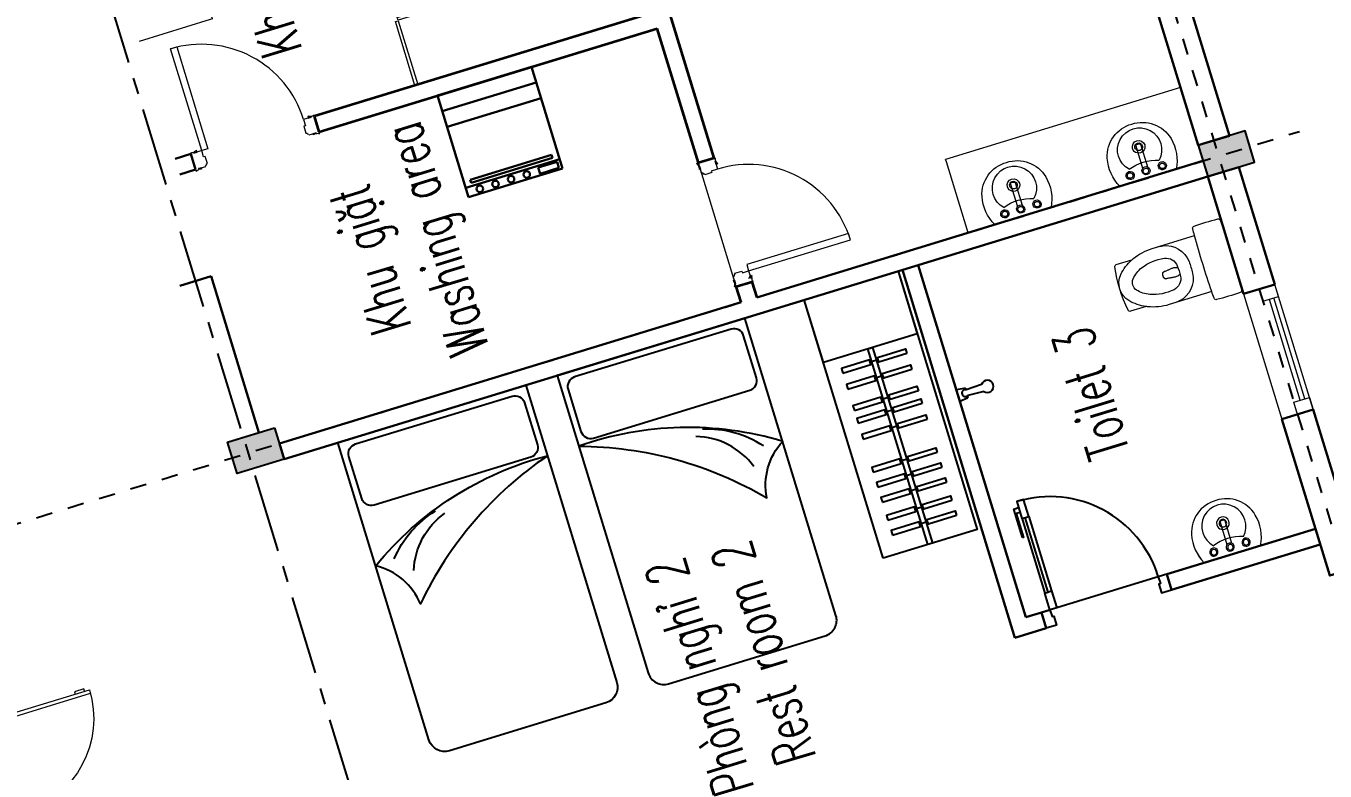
# Model space of a CAD drawing. Header units: inches. Extents: x 543393 to 2689207, y 1841861 to 9121372.
# Drawn here: x 547506.22 to 547514.16, y 1842000.31 to 1842004.87 of the extents above; entities that cross this region are included whole.
import ezdxf
from ezdxf.lldxf.tags import DXFTag

# ---------------------------------------------------------------- set-up
doc = ezdxf.new("R2010")
doc.units = ezdxf.units.IN
doc.header["$MEASUREMENT"] = 0
doc.linetypes.add('ACAD_ISO04W100', pattern=[30, 24, -3, 0, -3])
for name, color, linetype, lineweight in [('00', 5, 'Continuous', 9), ('A-Door', 254, 'Continuous', 13), ('A-Wall', 3, 'Continuous', 30), ('A310G', 5, 'Continuous', 9), ('CUA', 2, 'Continuous', 9), ('I-FURN', 30, 'Continuous', 9), ('Kich thuoc', 8, 'Continuous', 18), ('P-SANR-FIXT', 6, 'Continuous', 9), ('Q-SPCQ', 91, 'Continuous', 9)]:
    doc.layers.add(name, color=color, linetype=linetype, lineweight=lineweight)
for name, color, linetype in [('02 Xref Nha dieu hanh$0$BSA_Door - par', 12, 'Continuous'), ('02 Xref Nha dieu hanh$0$BSA_General note', 53, 'Continuous'), ('02 Xref Nha dieu hanh$0$BSA_Hidden', 197, '02 Xref Nha dieu hanh$0$HIDDEN'), ('02 Xref Nha dieu hanh$0$BSA_THIN', 197, 'Continuous'), ('02 Xref Nha dieu hanh$0$Noi that 001', 27, 'Continuous'), ('hach', 8, 'Continuous'), ('NET THAY', 4, 'Continuous'), ('NTBI', 4, 'Continuous')]:
    doc.layers.add(name, color=color, linetype=linetype)
doc.styles.add('DIM', font='vnsimli.shx', dxfattribs={"width": 0.65})
tags = doc.linetypes.add('02 Xref Nha dieu hanh$0$HIDDEN', pattern=[0.375, 0.25, -0.125]).pattern_tags.tags
tags[6:7] = [DXFTag(74, 4), DXFTag(75, 0), DXFTag(340, '0'), DXFTag(46, 1.0), DXFTag(50, 0.0), DXFTag(44, 0.0), DXFTag(45, 0.0)]
tags[4:5] = [DXFTag(74, 4), DXFTag(75, 0), DXFTag(340, '0'), DXFTag(46, 1.0), DXFTag(50, 0.0), DXFTag(44, 0.0), DXFTag(45, 0.0)]
pattern_1 = [(288.435, (98104.275, 79673.72099999999), (624.7517585781983, -1249.499145857431), [237.076, -1738.557]), (319.399, (98179.245, 79448.811), (3748.515586862165, -3123.729855648755), [115.198, -5644.714]), (316.848, (97641.96, 79373.841), (9371.309679417773, -8746.43663127652), [274.037, -13427.802]), (289.983, (97841.88, 79186.416), (1874.24089522846, -4998.003983994933), [146.25, -7166.262]), (270, (97891.86, 79673.72099999999), (624.75, -624.75), [124.95, -499.8]), (298.443, (97891.86, 79548.771), (-4373.260269431188, 8121.744687513925), [341.047, -16711.305]), (264.289, (98054.295, 79248.891), (624.7899481055217, 5622.745250148837), [125.574, -6153.087]), (309.806, (98041.8, 79123.94099999999), (-2499.022111150552, 3123.729701904702), [97.589, -4781.865])]
pattern_2 = [(18.435, (-77248.72099999999, 97079.275), (1249.499145857431, 624.7517585781982), [237.076, -1738.557]), (49.39899999999999, (-77023.811, 97154.245), (3123.729855648757, 3748.515586862165), [115.198, -5644.713999999999]), (46.84800000000001, (-76948.841, 96616.96), (8746.43663127652, 9371.309679417773), [274.037, -13427.802]), (19.983, (-76761.416, 96816.88), (4998.003983994933, 1874.24089522846), [146.25, -7166.261999999999]), (0, (-77248.72099999999, 96866.86), (624.75, 624.75), [124.95, -499.8]), (28.443, (-77123.771, 96866.86), (-8121.744687513925, -4373.260269431187), [341.0469999999999, -16711.305]), (354.289, (-76823.891, 97029.295), (-5622.745250148837, 624.7899481055222), [125.574, -6153.087]), (39.806, (-76698.94099999999, 97016.8), (-3123.729701904703, -2499.022111150552), [97.589, -4781.865])]

# ---------------------------------------------------------------- blocks, each defined once
blk = doc.blocks.new('D800')
at = {"layer": 'CUA'}
for p, q in [((0, 800), (-800, 800)), ((0, 770), (-799.4373021069332, 770)), ((-759.6220223050914, 819.6199698164128), (-678.5231775331195, 819.6199698164128)), ((-759.6220223050914, 799.9999999999964), (-759.6220223050914, 819.6199698164128)), ((-678.5231775331195, 819.6199698164128), (-678.5231775331195, 800)), ((0, 770), (0, 800))]:
    blk.add_line(p, q, dxfattribs=at)
blk.add_arc((0, 800), 800, 180, 270, dxfattribs=at)
blk = doc.blocks.new('DI_1C_C - D6-2912870-MẶT BẰNG TẦNG 1')
at = {"layer": 'A-Door', "lineweight": 9}
h = blk.add_hatch(dxfattribs=at)
h.set_pattern_fill('FP_2', color=256, style=0, pattern_type=2)
h.set_pattern_definition(pattern_1)
h.paths.add_polyline_path([(-375.0000000001573, 49.99999999795284), (-375.0000000001573, -50.000000001065), (-325.0000000001709, -50.000000001065), (-325.0000000001709, -10.0000000010676), (-315.0000000001709, -10.0000000010676), (-315.0000000001709, 34.99999999795408), (-320.000000000172, 34.99999999795408), (-322.928932188307, 42.07106780981895), (-330.0000000001719, 44.99999999795398), (-330.0000000001719, 49.99999999795284)], flags=0)
h.paths.add_polyline_path([(329.9999999998405, 49.99999999795718), (329.9999999998405, 44.99999999795831), (322.9289321879756, 42.07106780982328), (319.9999999998406, 34.99999999795842), (314.9999999998417, 34.99999999795625), (314.9999999998417, -10.00000000106543), (324.9999999998373, -10.00000000106327), (324.9999999998416, -50.00000000106067), (374.9999999998433, -50.00000000106067), (374.9999999998433, 49.99999999795718)], flags=0)
h = blk.add_hatch(dxfattribs=at)
h.set_pattern_fill('FP_2', color=256, style=0, pattern_type=2)
h.set_pattern_definition(pattern_1)
h.paths.add_polyline_path([(-395.0000000001571, -50.00000000010342), (-395.0000000001571, -55.00000000010228), (-389.1790410259504, -55.00000000010228)], flags=0)
h.paths.add_polyline_path([(-355.0000000001575, -50.00000000010342), (-395.0000000001571, -50.00000000010342), (-375.0000000001335, -52.8840907825053)], flags=0)
h.paths.add_polyline_path([(-355.0000000001575, -50.00000000010342), (-373.5794192231766, -54.7889954489801), (-355.0000000001575, -60.00000000010547)], flags=0)
h.paths.add_polyline_path([(354.9999999998435, -50.00000000010125), (354.9999999998435, -60.00000000010115), (361.4999999998464, -60.00000000010115), (362.9999999998439, -57.00000000010183), (373.5794192228604, -54.78899544897794), (374.9999999998498, -53.75173699329513), (364.4094572944423, -51.76509045100286)], flags=0)
h.paths.add_polyline_path([(394.9999999998452, -50.00000000010125), (389.1790410256385, -55.00000000010228), (394.9999999998431, -55.00000000010228)], flags=0)
h.paths.add_polyline_path([(354.9999999998435, -50.00000000010125), (379.1312690739756, -53.47983853532568), (394.9999999998452, -50.00000000010125), (374.9999999998498, -50.00000000010125)], flags=0)
at = {"layer": 'A-Door'}
for p, q in [((-395.0000000000085, 49.99999999805681), (-395.0000000000085, 59.99999999805225)), ((-395.0000000000085, 59.99999999805225), (-388.5000000000075, 59.99999999805577)), ((-387.0000000000076, 58.49999999805586), (-387.0000000000076, 56.99999999805561)), ((-375.0000000000084, 49.99999999805728), (-330.0000000000243, 49.99999999805743)), ((-355.0000000000087, 49.99999999805359), (-374.9999999999832, 49.9999999980552)), ((-360.8209589742153, 54.99999999805276), (-355.0000000000089, 54.99999999805631)), ((-355.0000000000089, 54.99999999805631), (-355.0000000000087, 49.99999999805359)), ((-330.0000000000243, 49.99999999805743), (-330.0000000000244, 44.99999999805601)), ((-320.0000000000244, 34.99999999805767), (-315.0000000000245, 34.99999999805769)), ((-315.0000000000245, 34.99999999805769), (-315.0000000000244, -10.0000000009653)), ((314.9999999999875, 34.99999999805991), (319.9999999999876, 34.99999999805992)), ((314.9999999999876, -10.0000000009609), (314.9999999999875, 34.99999999805991)), ((329.999999999987, 44.99999999805853), (329.999999999987, 49.99999999805956)), ((329.999999999987, 49.99999999805956), (374.9999999999916, 49.99999999805971)), ((354.9999999999919, 54.99999999805861), (360.8209589741983, 54.99999999805866)), ((354.9999999999916, 49.99999999805906), (354.9999999999919, 54.99999999805861)), ((374.9999999999978, 49.99999999805921), (354.9999999999916, 49.99999999805906)), ((386.9999999999905, 56.99999999805812), (386.9999999999905, 58.49999999805836)), ((388.4999999999904, 59.99999999805829), (394.9999999999914, 59.99999999805895)), ((394.9999999999914, 59.99999999805895), (394.9999999999914, 49.99999999805936)), ((-395.0000000000085, -54.99999999999913), (-395.0000000000089, -50.00000000000168)), ((-389.1790410258017, -55.00000000000159), (-395.0000000000085, -54.99999999999913)), ((-325.0000000000236, -50.00000000096291), (-375.0000000000081, -50.00000000096307)), ((-374.9999999999833, -50.00000000000068), (-355.0000000000086, -49.99999999999968)), ((-363.0000000000098, -58.49999999999871), (-363.0000000000098, -56.99999999999847)), ((-355.000000000009, -60.0000000000017), (-361.5000000000098, -59.99999999999864)), ((-355.0000000000086, -49.99999999999968), (-355.000000000009, -60.0000000000017)), ((-325.0000000000236, -10.00000000096536), (-325.0000000000236, -50.00000000096291)), ((-315.0000000000244, -10.00000000096529), (-325.0000000000236, -10.00000000096536)), ((-285.0000000000074, -50.00000000096186), (-325.0000000000074, -50.00000000096186)), ((-325.0000000000074, -50.00000000096186), (-325.0000000000074, -700.0000000019453)), ((-285.0000000000074, -700.0000000019453), (-285.0000000000074, -50.00000000096186)), ((324.9999999999871, -10.00000000096082), (314.9999999999876, -10.0000000009609)), ((324.9999999999874, -50.00000000096081), (324.9999999999871, -10.00000000096082)), ((374.999999999992, -50.00000000096064), (324.9999999999874, -50.00000000096081)), ((354.9999999999919, -49.99999999999968), (374.9999999999966, -49.99999999999962)), ((354.9999999999922, -59.99999999999925), (354.9999999999919, -49.99999999999968)), ((361.4999999999931, -59.99999999999864), (354.9999999999922, -59.99999999999925)), ((362.9999999999929, -56.99999999999847), (362.9999999999929, -58.49999999999871)), ((394.9999999999915, -54.99999999999913), (389.1790410257851, -54.99999999999915)), ((394.9999999999919, -49.99999999999957), (394.9999999999915, -54.99999999999913)), ((-325.0000000000074, -700.0000000019453), (-285.0000000000074, -700.0000000019453))]:
    blk.add_line(p, q, dxfattribs=at)
for centre, radius, start, end in [((-388.5000000000075, 58.49999999805584), 1.499999999999943, 5.428146656364659e-13, 90), ((-330.000000000025, 34.99999999805554), 10.00000000000049, 1.248049657006284e-11, 89.9999999999966), ((329.9999999999881, 34.99999999805807), 10.00000000000042, 90.00000000000597, 179.9999999999907), ((388.4999999999904, 58.49999999805836), 1.499999999999945, 90.00000000000014, 180.0000000000001), ((-361.5000000000098, -58.49999999999871), 1.499999999999943, 180, 269.9999999999996), ((-325.0000000000076, -49.99999999998457), 650.0000000019606, 269.9999999999996, 0.02128100088205208), ((361.499999999993, -58.49999999999871), 1.499999999999944, 270.0000000000019, 1.144999685326866e-13)]:
    blk.add_arc(centre, radius, start, end, dxfattribs=at)
for points, knots in [([(-387.0000000000076, 56.99999999805561), (-379.3666664768955, 56.67875167417965), (-375.1299447729492, 52.80851029741785), (-364.5619841611223, 53.29417656369921), (-360.8209589742154, 54.99999999805634)], [0, 0, 0, 0, 0.02117613115337558, 0.03923340530995587, 0.03923340530995587, 0.03923340530995587, 0.03923340530995587]), ([(360.8209589741983, 54.99999999805868), (364.5619841611053, 53.29417656370155), (375.1299447729322, 52.80851029742028), (379.3666664768783, 56.6787516741821), (386.9999999999904, 56.99999999805812)], [-0.03923340530995587, -0.03923340530995587, -0.03923340530995587, -0.03923340530995587, -0.02117613115337558, 0, 0, 0, 0]), ([(-363.0000000000098, -56.99999999999847), (-370.633333523122, -56.6787516761225), (-374.8700552270681, -52.80851029936066), (-385.4380158388951, -53.29417656564204), (-389.179041025802, -54.99999999999917)], [0, 0, 0, 0, 0.02117613115337558, 0.03923340530995587, 0.03923340530995587, 0.03923340530995587, 0.03923340530995587]), ([(389.179041025785, -54.99999999999916), (385.4380158388781, -53.29417656564203), (374.8700552270514, -52.80851029936068), (370.6333335231051, -56.67875167612249), (362.999999999993, -56.99999999999847)], [-0.03923340530995587, -0.03923340530995587, -0.03923340530995587, -0.03923340530995587, -0.02117613115337558, 0, 0, 0, 0])]:
    blk.add_open_spline(points, degree=3, knots=knots, dxfattribs=at)
blk = doc.blocks.new('DI_1C_C - D6-2937198-MẶT BẰNG TẦNG 1')
at = {"layer": 'A-Door', "lineweight": 9}
h = blk.add_hatch(dxfattribs=at)
h.set_pattern_fill('FP_3', color=256, style=0, pattern_type=2)
h.set_pattern_definition(pattern_2)
h.paths.add_polyline_path([(-394.9999999999167, 54.99999999987055), (-394.9999999999167, 49.99999999987385), (-389.17904102571, 54.99999999987271)], flags=0)
h.paths.add_polyline_path([(-354.9999999999171, 49.99999999987168), (-354.9999999999171, 59.99999999987374), (-361.4999999999156, 59.99999999986941), (-362.9999999999175, 56.99999999987009), (-373.5794192229341, 54.78899544874621), (-374.9999999999169, 53.75173699306556)], flags=0)
h.paths.add_polyline_path([(-394.9999999999167, 49.99999999987385), (-354.9999999999171, 49.99999999987168), (-379.1312690740471, 53.47983853509395)], flags=0)
h.paths.add_polyline_path([(395.0000000000856, 49.99999999987168), (395.0000000000834, 54.99999999987055), (389.1790410258789, 54.99999999987055)], flags=0)
h.paths.add_polyline_path([(355.0000000000839, 49.99999999987168), (395.0000000000856, 49.99999999987168), (375.0000000000772, 52.88409078227573), (362.7332046549631, 51.11516321304911)], flags=0)
h.paths.add_polyline_path([(355.0000000000839, 49.99999999987168), (373.5794192231008, 54.78899544874621), (355.0000000000839, 59.99999999986941)], flags=0)
h = blk.add_hatch(dxfattribs=at)
h.set_pattern_fill('FP_3', color=256, style=0, pattern_type=2)
h.set_pattern_definition(pattern_2)
h.paths.add_polyline_path([(-374.9999999999169, 50.00000000083543), (-374.9999999999169, -49.99999999818674), (-329.9999999999315, -49.99999999818674), (-329.9999999999315, -44.99999999818571), (-322.9289321880666, -42.07106781005069), (-319.9999999999316, -34.99999999818582), (-314.9999999999305, -34.99999999818582), (-314.9999999999305, 10.00000000083803), (-324.9999999999304, 10.00000000083803), (-324.9999999999304, 50.00000000083327)], flags=0)
h.paths.add_polyline_path([(315.0000000000821, 10.0000000008337), (315.0000000000821, -34.99999999819016), (320.000000000081, -34.99999999819016), (322.928932188216, -42.07106781005069), (330.0000000000809, -44.99999999818571), (330.0000000000809, -49.9999999981889), (375.0000000000837, -49.9999999981889), (375.0000000000837, 50.00000000083327), (325.000000000082, 50.00000000083327), (325.000000000082, 10.00000000083153)], flags=0)
at = {"layer": 'A-Door'}
for p, q in [((-325.0000000000074, 50.00000000096186), (-325.0000000000074, 700.0000000019453)), ((-325.0000000000074, 700.0000000019453), (-285.0000000000074, 700.0000000019453)), ((-285.0000000000074, 700.0000000019453), (-285.0000000000074, 50.00000000096186)), ((-389.1790410258017, 55.00000000000159), (-395.0000000000085, 54.99999999999913)), ((-395.0000000000085, 54.99999999999913), (-395.0000000000089, 50.00000000000168)), ((-325.0000000000236, 50.00000000096291), (-375.0000000000081, 50.00000000096307)), ((-375.0000000000088, 50.00000000000068), (-355.0000000000086, 49.99999999999968)), ((-363.0000000000098, 58.49999999999871), (-363.0000000000098, 56.99999999999847)), ((-355.000000000009, 60.0000000000017), (-361.5000000000098, 59.99999999999864)), ((-355.0000000000086, 49.99999999999968), (-355.000000000009, 60.0000000000017)), ((-285.0000000000074, 50.00000000096186), (-325.0000000000074, 50.00000000096186)), ((-325.0000000000236, 10.00000000096536), (-325.0000000000236, 50.00000000096291)), ((-315.0000000000244, 10.00000000096529), (-325.0000000000236, 10.00000000096536)), ((-315.0000000000245, -34.99999999805769), (-315.0000000000244, 10.0000000009653)), ((324.9999999999871, 10.00000000096082), (314.9999999999876, 10.0000000009609)), ((314.9999999999876, 10.0000000009609), (314.9999999999875, -34.99999999805991)), ((374.999999999992, 50.00000000096064), (324.9999999999874, 50.00000000096081)), ((324.9999999999874, 50.00000000096081), (324.9999999999871, 10.00000000096082)), ((354.9999999999922, 59.99999999999925), (354.9999999999919, 49.99999999999968)), ((361.4999999999931, 59.99999999999864), (354.9999999999922, 59.99999999999925)), ((354.9999999999919, 49.99999999999968), (374.999999999984, 49.99999999999963)), ((362.9999999999929, 56.99999999999847), (362.9999999999929, 58.49999999999871)), ((394.9999999999915, 54.99999999999913), (389.1790410257851, 54.99999999999915)), ((394.9999999999919, 49.99999999999957), (394.9999999999915, 54.99999999999913)), ((-395.0000000000085, -49.99999999805681), (-395.0000000000085, -59.99999999805225)), ((-395.0000000000085, -59.99999999805225), (-388.5000000000075, -59.99999999805577)), ((-387.0000000000076, -58.49999999805586), (-387.0000000000076, -56.99999999805561)), ((-375.0000000000084, -49.99999999805728), (-330.0000000000243, -49.99999999805743)), ((-355.0000000000087, -49.99999999805359), (-375.0000000000085, -49.9999999980552)), ((-360.8209589742153, -54.99999999805276), (-355.0000000000089, -54.99999999805631)), ((-355.0000000000089, -54.99999999805631), (-355.0000000000087, -49.99999999805359)), ((-330.0000000000243, -49.99999999805743), (-330.0000000000244, -44.99999999805601)), ((-320.0000000000244, -34.99999999805767), (-315.0000000000245, -34.99999999805769)), ((314.9999999999875, -34.99999999805991), (319.9999999999876, -34.99999999805992)), ((329.999999999987, -44.99999999805853), (329.999999999987, -49.99999999805956)), ((329.999999999987, -49.99999999805956), (374.9999999999916, -49.99999999805971)), ((374.9999999999851, -49.99999999805921), (354.9999999999916, -49.99999999805906)), ((354.9999999999916, -49.99999999805906), (354.9999999999919, -54.99999999805861)), ((354.9999999999919, -54.99999999805861), (360.8209589741983, -54.99999999805866)), ((386.9999999999905, -56.99999999805812), (386.9999999999905, -58.49999999805836)), ((388.4999999999904, -59.99999999805829), (394.9999999999914, -59.99999999805895)), ((394.9999999999914, -59.99999999805895), (394.9999999999914, -49.99999999805936))]:
    blk.add_line(p, q, dxfattribs=at)
for centre, radius, start, end in [((-325.0000000000076, 49.99999999998457), 650.0000000019606, 359.9787189991176, 89.99999999999999), ((-361.5000000000098, 58.49999999999871), 1.499999999999943, 90, 180), ((361.499999999993, 58.49999999999871), 1.499999999999928, 359.9999999999995, 89.9999999999977), ((-388.5000000000075, -58.49999999805584), 1.499999999999943, 269.9999999999996, 359.9999999999991), ((-330.000000000025, -34.99999999805554), 10.00000000000043, 270.0000000000031, 359.9999999999872), ((329.9999999999881, -34.99999999805807), 10.0000000000005, 180.0000000000094, 269.9999999999937), ((388.4999999999904, -58.49999999805836), 1.499999999999934, 179.9999999999999, 269.9999999999995)]:
    blk.add_arc(centre, radius, start, end, dxfattribs=at)
for points, knots in [([(-363.0000000000098, 56.99999999999847), (-370.633333523122, 56.6787516761225), (-374.8700552270681, 52.80851029936066), (-385.4380158388951, 53.29417656564204), (-389.179041025802, 54.99999999999917)], [0, 0, 0, 0, 0.02117613115337558, 0.03923340530995587, 0.03923340530995587, 0.03923340530995587, 0.03923340530995587]), ([(389.179041025785, 54.99999999999916), (385.4380158388781, 53.29417656564203), (374.8700552270514, 52.80851029936068), (370.6333335231051, 56.67875167612249), (362.999999999993, 56.99999999999847)], [-0.03923340530995587, -0.03923340530995587, -0.03923340530995587, -0.03923340530995587, -0.02117613115337558, 0, 0, 0, 0]), ([(-387.0000000000076, -56.99999999805561), (-379.3666664768955, -56.67875167417965), (-375.1299447729492, -52.80851029741785), (-364.5619841611223, -53.29417656369921), (-360.8209589742154, -54.99999999805634)], [0, 0, 0, 0, 0.02117613115337558, 0.03923340530995587, 0.03923340530995587, 0.03923340530995587, 0.03923340530995587]), ([(360.8209589741983, -54.99999999805868), (364.5619841611053, -53.29417656370155), (375.1299447729322, -52.80851029742028), (379.3666664768783, -56.6787516741821), (386.9999999999904, -56.99999999805812)], [-0.03923340530995587, -0.03923340530995587, -0.03923340530995587, -0.03923340530995587, -0.02117613115337558, 0, 0, 0, 0])]:
    blk.add_open_spline(points, degree=3, knots=knots, dxfattribs=at)
blk = doc.blocks.new('Sink - Cloakroom - 440 x 350mm-2891493-MẶT BẰNG TẦNG 1')
at = {"layer": 'P-SANR-FIXT'}
for p, q in [((-14.99999999999993, -214.891253512502), (-14.9999999999997, -70.68844190392424)), ((15.00000000000006, -214.8912535125021), (15.00000000000029, -70.68844190392369))]:
    blk.add_line(p, q, dxfattribs=at)
for centre, radius, start, end in [((53.32374746206213, -130.7623036851297), 264.447412716175, 151.7279681429634, 193.6350547637501), ((53.32374746206219, -130.7623036851298), 264.4474127161751, 151.7449929866126, 193.6350547637497), ((-101.2655391509923, -50.68844190392313), 24.99999999999993, 2.417221557912273e-13, 180), ((-101.2655391509923, -50.68844190392313), 24.99999999999993, 180.0000000000008, 2.035554996136651e-13), ((-101.2653611839029, -50.68844190392381), 17.00297737807114, 359.9999999999996, 179.9999999999998), ((-101.2653611839029, -50.68844190392381), 17.00297737807113, 179.9999999999998, 359.9999999999992), ((6.233274994081008e-14, -50.68844190392404), 24.99999999999991, 2.480832651541543e-13, 180), ((6.233274994081008e-14, -50.68844190392404), 24.99999999999991, 180.0000000000008, 2.035554996136651e-13), ((-0.7639132932782607, -49.24392613416374), 16.80563894265999, 90, 269.9999999999997), ((-0.7639132932782607, -49.24392613416374), 16.80563894266026, 269.9999999999997, 90.00000000000006), ((104.3149205927056, -50.68844190392387), 24.99999999999996, 359.9999999999996, 179.9999999999998), ((104.3149205927056, -50.68844190392387), 24.99999999999997, 179.9999999999998, 359.9999999999989), ((104.3149205927056, -49.67060833014914), 17.0017495933007, 359.9999999999996, 179.9999999999998), ((104.3149205927056, -49.67060833014914), 17.00174959330069, 179.9999999999998, 359.9999999999992), ((-53.32374746206202, -130.7623036851297), 264.447412716175, 346.3649452362495, 28.27203185703656), ((-53.32374746206236, -130.7623036851298), 264.4474127161753, 346.3649452362491, 28.25500701338679), ((0.0001779670874055137, -183.5682110803866), 135.0000000000001, 135.4629123377349, 45.05560577048102), ((-1.55591595549427, 160.3233690883214), 266.5831449939395, 249.1986397915394, 291.3198783166753), ((-5.880838229562901, -145.1237486965565), 203.5258724390839, 193.6350547637497, 271.6557802251712), ((-5.880838229562923, -145.1237486965565), 203.525872439084, 193.63505476375, 271.6557802251716), ((0.00017796708736533, -203.5682110803866), 38.57607661376862, 359.9999999999996, 179.9999999999998), ((0.00017796708736533, -203.5682110803866), 38.57607661376864, 179.9999999999998, 359.9999999999992), ((0.00017796708736533, -203.5682110803866), 23.491568270703, 359.9999999999996, 180), ((0.00017796708736533, -203.5682110803866), 23.49156827070301, 180, 359.9999999999996), ((5.880838229562901, -145.1237486965564), 203.5258724390841, 268.3442197748289, 346.3649452362492), ((5.880838229563047, -145.1237486965565), 203.5258724390839, 268.3442197748292, 346.3649452362496)]:
    blk.add_arc(centre, radius, start, end, dxfattribs=at)
blk.add_ellipse((6.259712179854895e-14, -214.891253512502), major_axis=(-14.99999999999999, 7.086253565074535e-14), ratio=0.4285250731243595, start_param=1.265654248072678e-14, end_param=3.141592653589799, dxfattribs=at)
blk = doc.blocks.new('LVF-WC1 - LVF-WC-030 2-V3-MẶT BẰNG TẦNG 1')
at = {"layer": 'I-FURN'}
for p, q in [((-713.6377034692287, -504.999999999997), (-713.6377034692287, -50.8000000000675)), ((-713.6377034692287, -519.999999999997), (-713.6377034692287, -504.999999999997)), ((-713.6377034693683, -520.0000000000875), (786.3622965306199, -520.0000000000854))]:
    blk.add_line(p, q, dxfattribs=at)
blk = doc.blocks.new('Specialty_Equipment-Hadrian-Headrail_Mount-Toilet_Partition-SP - MFC-WC-3056769-MẶT BẰNG TẦNG 1')
at = {"layer": 'Q-SPCQ'}
for p, q in [((94941.70959671955, 81241.72125776467), (95349.50959671955, 81241.72125776467)), ((94941.70959671955, 81223.72125776469), (94941.70959671955, 81241.72125776467)), ((95349.50959671955, 81223.72125776466), (94941.70959671955, 81223.72125776469)), ((95349.50959671955, 81241.72125776467), (95349.50959671955, 81223.72125776466)), ((95352.6845967196, 81223.72125776469), (95370.6845967196, 81223.72125776469)), ((95352.6845967196, 80576.89625776467), (95352.6845967196, 81223.72125776469)), ((95370.6845967196, 81223.72125776469), (95370.6845967196, 80576.89625776467)), ((95999.50959671954, 81241.72125776467), (96075.7095967195, 81241.72125776467)), ((95999.50959671954, 81223.72125776469), (95999.50959671954, 81241.72125776467)), ((96075.7095967195, 81223.72125776469), (95999.50959671954, 81223.72125776469)), ((96054.5345967195, 81223.72125776472), (96054.5345967195, 81096.72125776473)), ((96057.70959671956, 81220.54625776471), (96057.70959671956, 79726.89625776463)), ((96075.70959671955, 81220.54625776471), (96057.70959671956, 81220.54625776471)), ((96075.7095967195, 81241.72125776467), (96075.7095967195, 81223.72125776469)), ((96075.70959671955, 79726.89625776463), (96075.70959671955, 81220.54625776471)), ((96078.88459671951, 81096.72125776473), (96078.88459671951, 81223.72125776472)), ((96054.5345967195, 81096.72125776473), (96057.7095967195, 81096.72125776473)), ((96075.7095967195, 81096.72125776473), (96078.88459671951, 81096.72125776473)), ((95370.6845967196, 80576.89625776467), (95352.6845967196, 80576.89625776467)), ((96054.5345967195, 79850.72125776464), (96057.7095967195, 79850.72125776464)), ((96054.5345967195, 79723.72125776464), (96054.5345967195, 79850.72125776464)), ((96075.7095967195, 79850.72125776464), (96078.88459671951, 79850.72125776464)), ((96078.88459671951, 79850.72125776464), (96078.88459671951, 79723.72125776464)), ((96078.88459671951, 79723.72125776464), (96054.5345967195, 79723.72125776464)), ((96057.70959671956, 79726.89625776463), (96075.70959671955, 79726.89625776463))]:
    blk.add_line(p, q, dxfattribs=at)
blk.add_arc((95352.6845967196, 81223.72125776469), 643.6499999999651, 269.9999999999996, 0, dxfattribs=at)
blk = doc.blocks.new('LVF-WC1 - LVF-WC-030 2-3125298-MẶT BẰNG TẦNG 1')
at = {"layer": 'I-FURN'}
for p, q in [((786.3622965307715, -50.80000000003891), (786.3622965307715, -504.999999999997)), ((-713.6377034693163, -519.999999999858), (786.362296530674, -519.999999999858)), ((786.3622965307715, -504.999999999997), (786.3622965307715, -519.999999999997))]:
    blk.add_line(p, q, dxfattribs=at)
blk = doc.blocks.new('*U147')
at = {"linetype": 'Continuous'}
blk.add_line((70, 99.99999999999994), (70.0000000000005, 542.8593238987958), dxfattribs=at)
blk.add_line((90.00000000000036, 542.8593238987953), (90, 99.99999999999994))
for points in [[(21.73011238398639, 437.3749420107043), (21.7301123839865, 606.9942677067878), (50.00000000000045, 606.9942677067878), (50.00000000000033, 578.7243800908029), (27.38408990719532, 578.7243800908029), (27.38408990719513, 437.3749420107046)], [(0, 0), (50, 0), (50, -40), (60, -40), (60, -92.85732140354416), (0, -92.85732140354416)], [(742.8593238987952, 1.10986487597166e-14), (692.8593238987952, 1.10986487597166e-14), (692.8593238987952, -39.99999999999999), (682.8593238987952, -39.99999999999999), (682.8593238987952, -92.8573214035441), (742.8593238987952, -92.8573214035441)]]:
    blk.add_lwpolyline(points, close=True)
for points in [[(50.00000000000045, 542.8593238987953), (90.00000000000036, 542.8593238987953), (90.00000000000054, 642.8593238987952), (50.00000000000038, 642.8593238987958), (50.00000000000045, 542.8593238987953)], [(50.00000000000021, 545.7652511881308), (50.00000000000002, 99.99999999999994)], [(50.00000000000002, 99.99999999999994), (90, 99.99999999999994), (90.00000000000001, -2.84e-14), (50, 0), (50.00000000000002, 99.99999999999994)]]:
    blk.add_lwpolyline(points)
at = {"layer": '02 Xref Nha dieu hanh$0$BSA_Hidden', "ltscale": 0.3}
blk.add_arc((50, 0), 642.8593238987952, 0, 90, dxfattribs=at)
blk = doc.blocks.new('Eco_LLoyd_One_Piece_Toilet_-_TOTO_-_MS934304EF - Eco_LLoyd_One_Piece_Toilet_-_TOTO_-_MS934304EF-2710711-MẶT BẰNG TẦNG 1')
at = {"layer": 'P-SANR-FIXT'}
for p, q in [((-179.3874999999808, 175.1064552316258), (-179.3874999999813, -95.86113765869027)), ((179.3874999999955, -95.86113765846362), (179.387499999995, 175.1064552316258)), ((-149.2249999999813, -234.8748970133815), (-149.2249999999814, -333.7129647115809)), ((149.2250000000189, -333.7129647115815), (149.2250000000189, -234.8748970134382))]:
    blk.add_line(p, q, dxfattribs=at)
for centre, radius, start, end in [((1458.615490073958, 269.7015311756918), 1695.152990073942, 177.6052296635824, 182.7370180671176), ((-222.3681265364276, 340.0019187721616), 12.70000000000003, 92.31121273289696, 177.6052296635833), ((6.463363177999782e-12, -5169.592128255412), 5526.779628255382, 87.6887872671032, 92.31121273289679), ((222.3681265364402, 340.0019187721616), 12.69999999999996, 2.394770336417176, 87.68878726710138), ((-1458.615490074233, 269.701531175692), 1695.152990074228, 357.2629819328816, 2.394770336417149), ((-221.9182108092563, 189.3613543989739), 12.69999999999998, 182.737018067068, 267.6942132739009), ((1.041582819993891e-10, 5700.760926854907), 5528.565565761757, 267.6942132739004, 268.1405753610891), ((0, 5699.866737630354), 5527.672597005379, 268.1402748745149, 271.8597251254849), ((-2.8377886707176e-09, 5700.7609269263), 5528.565565833203, 271.8594246389147, 272.3057867260975), ((221.9182108092678, 189.3613543989722), 12.69999999999991, 272.3057867260997, 357.2629819328817), ((-27.74551190490042, -53.49582293277081), 149.9997, 93.53491747902791, 170.7757083090938), ((0, -502.6387584999949), 599.9988000000002, 86.46508252096679, 93.53491747902791), ((27.74551190494212, -53.49582293277111), 149.9997, 9.224291690905678, 86.46508252096679), ((-27.74551190490042, -53.49582293277081), 73.79970000000002, 93.53491747902792, 170.7757083090938), ((0, -502.6387584999949), 523.7988000000001, 86.46508252096679, 93.53491747902791), ((35.52104491830182, -7.818077953659574), 64.42982664280113, 153.7417511433894, 184.240652841258), ((-35.52104491828929, -7.818077953659574), 64.42982664280115, 355.7593471582589, 26.25824885661025), ((27.74551190494212, -53.49582293277111), 73.79970000000006, 9.22429169090569, 86.46508252096679), ((182.4996350000207, -87.63958849999565), 362.9992740000002, 170.7757083090938, 175.2102583448799), ((182.4996350000207, -87.63958849999565), 286.7992740000003, 170.7757083090938, 201.2542744199613), ((-182.4996349999792, -87.63958849999392), 286.7992740000001, 338.7457255800375, 9.224291690905686), ((-182.4996349999792, -87.63958849999392), 362.999274, 4.486164873093861, 9.224291690905678), ((156.3114940676226, -95.86113765869075), 335.698994067518, 179.9999999999999, 202.8711250898501), ((-156.3114940675463, -95.86113765846368), 335.6989940675293, 337.1288749100434, 2.425452601418497e-14), ((107.2308409707042, -116.5644750701174), 282.4304415398146, 202.8711250898493, 204.7652286093776), ((107.2308409708956, -116.5644750700125), 282.4304415400381, 204.7652286093832, 227.4001310506742), ((79.98194897424885, -127.5153411821673), 176.7994940000003, 201.2542744199613, 229.035517777036), ((-79.98194897420787, -127.5153411821666), 176.799494, 310.9644822229488, 338.7457255800375), ((-107.2308409708675, -116.5644750698996), 282.4304415401136, 312.5998689492898, 335.2347713905876), ((-107.2308409708735, -116.5644750698926), 282.4304415401206, 335.2347713905874, 337.1288749100436), ((0, -219.639324499995), 54.79973799999997, 229.0355177770362, 310.9644822229487), ((-136.5249999999813, -333.7129647115809), 12.70000000000011, 179.9999999999999, 260.9751546290267), ((1.989768350085796e-11, 525.8593749999891), 883.0468749999753, 260.9751546290273, 279.0248453709718), ((0, -233.1776739033685), 124.0098260966297, 227.4001310506741, 312.5998689492897), ((136.5250000000186, -333.7129647115815), 12.70000000000011, 279.0248453709722, 0)]:
    blk.add_arc(centre, radius, start, end, dxfattribs=at)
for centre, major_axis, ratio, start_param, end_param in [((-132.4465486928832, -96.85599384350007), (-1.743037026341183, 227.2649438208433), 0.4894289072877734, 4.831195164193575, 4.857107213709536), ((131.4433730054789, -96.84792879036596), (1.915646411544511, 227.2636340195338), 0.4850523905026013, 1.426448162852805, 1.452360203292933)]:
    blk.add_ellipse(centre, major_axis=major_axis, ratio=ratio, start_param=start_param, end_param=end_param, dxfattribs=at)
for points in [[(-28.7323897262569, -12.58239297217037), (-28.53983325759674, -15.17928558451386), (-28.06592385411714, -20.46434938793301), (-27.16706946716786, -28.64193289042032), (-25.91805177359134, -37.00056531611363), (-24.60874140614979, -45.55284540263815), (-23.55482110536462, -54.31543752649451), (-22.91835838049721, -60.2506173397076), (-22.63061952437963, -63.23711994599989)], [(22.6306195244172, -63.23711994599989), (22.91835838053478, -60.25061733970757), (23.55482110540216, -54.31543752649455), (24.60874140618733, -45.55284540263808), (25.91805177362887, -37.00056531611385), (27.16706946720541, -28.64193289042042), (28.06592385415464, -20.46434938793311), (28.53983325763432, -15.17928558451402), (28.73238972629448, -12.58239297217057)]]:
    blk.add_open_spline(points, degree=3, dxfattribs=at)
blk.add_open_spline([(-22.20719033188934, -69.0719074421894), (-22.08731900731441, -70.0563176160886), (-21.76845469503072, -71.44112305764105), (-21.15352368974161, -72.89533519637027), (-20.73129738063093, -73.68039668454851), (-20.26665504265392, -74.43390432784379), (-19.56907748550646, -75.32368896021066), (-18.56755273585592, -76.30354936733183), (-17.64772864102227, -77.03718557667375), (-16.88452249285708, -77.56923102420306), (-16.30990662930242, -77.94013265332504), (-15.72124839936534, -78.27915328091183), (-14.8987573911481, -78.68902394355064), (-13.82215887199257, -79.1305565146696), (-12.70734233198014, -79.49603216455192), (-11.80940042174188, -79.7527574778073), (-11.13989478402764, -79.93285323350398), (-10.46764145915579, -80.09245520930799), (-9.555914546040576, -80.26845317353046), (-8.399921642226849, -80.4351277062227), (-7.235700459887164, -80.55383987061927), (-6.308702348608567, -80.63411805269926), (-5.618256242985395, -80.69285339138592), (-4.933366897858696, -80.74462396984454), (-4.023849031936569, -80.79452707977642), (-2.437886816037258, -80.84559069839581), (-0.1666197972808715, -80.84769895832716), (2.203290458194826, -80.84699165175215), (3.862523429209937, -80.79741861824176), (4.801023456049158, -80.74984367969725), (5.497450933460813, -80.70053304322352), (6.186595634667295, -80.64575689246502), (7.099956378032398, -80.57279416073087), (8.231789528928447, -80.46537109886737), (9.355234768882905, -80.30936001862736), (10.25266002090115, -80.13941027034373), (10.92343159889845, -79.98246596306909), (11.60213495334138, -79.80304915871348), (12.52171795212082, -79.54553830778934), (13.6769266614276, -79.1763238645814), (14.79742005195656, -78.72931985643328), (15.6491639963362, -78.31504744709459), (16.25404272800945, -77.97317969834644), (16.8400285426161, -77.59939024459845), (17.61626600900844, -77.0626549967234), (18.54745283539616, -76.32252474552016), (19.55784735311569, -75.33510668694204), (20.26127399225157, -74.44065297322079), (20.73027347379813, -73.68469776350788), (21.15565356088918, -72.89750429677848), (21.77358855651054, -71.44073751593805), (22.09054308430876, -70.05564896036704), (22.20719033192691, -69.0719074421894)], degree=3, knots=[-1, -1, -1, -1, -0.95, -0.925, -0.9125000000000001, -0.9, -0.875, -0.8500000000000001, -0.8250000000000001, -0.8125, -0.8, -0.7875000000000001, -0.775, -0.75, -0.725, -0.7124999999999999, -0.7, -0.6875, -0.6749999999999999, -0.6499999999999999, -0.625, -0.6125, -0.6, -0.5874999999999999, -0.575, -0.55, -0.5, -0.45, -0.425, -0.4125, -0.4, -0.3875, -0.375, -0.35, -0.325, -0.3125, -0.3, -0.2875, -0.275, -0.25, -0.225, -0.2125, -0.2, -0.1875, -0.175, -0.15, -0.125, -0.1, -0.08750000000000001, -0.07500000000000001, -0.05, 0, 0, 0, 0], dxfattribs=at)
blk = doc.blocks.new('A$C32807B48')
at = {"layer": 'NTBI'}
for p, q in [((15.56988259637001, 157.7372708074836), (20.3853623992909, 58.3337923229119)), ((59.43000074955489, 157.7372708074836), (54.614520946634, 58.33379232289008)), ((16.49994167295517, 56.90638501050853), (17.94828868252807, 53.92704620667791)), ((58.49994167295517, 56.90638501050853), (57.05159466338228, 53.92704620667791)), ((-5.83270302740857e-05, -3.238227509427816e-05), (74.99994167294062, -3.238227509427816e-05))]:
    blk.add_line(p, q, dxfattribs=at)
for points in [[(-5.83270302740857e-05, -3.238227509427816e-05), (5.965111410732788, 50.28981042014493, -0.380041238440495), (13.41290031386598, 56.90638501050853), (16.49994167295517, 56.90638501050853)], [(74.99994167294062, -3.238227509427816e-05), (69.03477193519939, 50.28981042014493, 0.380041238440495), (61.5869830320662, 56.90638501050853), (58.49994167295517, 56.90638501050853)]]:
    blk.add_lwpolyline(points, format="xyb", dxfattribs=at)
for centre, radius, start, end in [((37.49994167296245, 188.1563850105085), 37.5, 90, 234.211026540911), ((37.49994167298428, 188.1563850105085), 37.5, 305.7889734590889, 90), ((36.74994167295517, 46.40638501050853), 20.25000000000068, 143.9133719809251, 272.1225513621073), ((38.24994167295517, 46.40638501050853), 20.25000000000068, 267.8774486378927, 36.08662801907492)]:
    blk.add_arc(centre, radius, start, end, dxfattribs=at)
blk = doc.blocks.new('cua800')
at = {"layer": 'CUA'}
blk.add_lwpolyline([(706.56509339888, 200), (-93.43490660112002, 200), (-93.43490660112002, 0), (706.56509339888, 0)], close=True, dxfattribs=at)
at = {"layer": 'CUA', "color": 8}
for points in [[(-93.43490660112002, 100), (-16.04897809438989, 100), (-16.04897809438989, 200), (-93.43490660112002, 200)], [(706.56509339888, 100), (629.1791648921499, 100), (629.1791648921499, 200), (706.56509339888, 200)]]:
    blk.add_lwpolyline(points, close=True, dxfattribs=at)
for points in [[(629.1791648921499, 170), (-16.04897809438989, 170)], [(629.1791648921499, 140.8056688596262), (-16.04897809438989, 140.8056688596262)]]:
    blk.add_lwpolyline(points, dxfattribs=at)
blk = doc.blocks.new('02 Xref Nha dieu hanh$0$gdfgdfg')
at = {"layer": '02 Xref Nha dieu hanh$0$Noi that 001'}
for points in [[(-385209.6976620154, -22931.17080912507), (-386859.9301974141, -22931.17088357802), (-386859.9301974141, -22332.17095377513), (-385209.6976620154, -22332.17087932217)], [(-386859.9301144471, -22332.17094617622), (-386459.9301144471, -22332.17094617622), (-386459.9301138392, -22931.17087597913), (-386859.9301138392, -22931.17087597913)], [(-386362.9105464326, -22427.17085412779), (-386362.9105464309, -22607.17085412803), (-386392.9105464309, -22607.17085412844), (-386392.9105464324, -22427.17085412844)], [(-386261.0470996287, -22427.17085412779), (-386261.0470996269, -22607.17085412803), (-386291.0470996269, -22607.17085412844), (-386291.0470996284, -22427.17085412844)], [(-386124.7949195035, -22427.17085412745), (-386124.7949195019, -22607.17085412768), (-386154.7949195019, -22607.17085412809), (-386154.7949195033, -22427.17085412809)], [(-386043.7120288649, -22427.17085412779), (-386043.7120288633, -22607.17085412803), (-386073.7120288633, -22607.17085412844), (-386073.7120288647, -22427.17085412844)], [(-385941.8485820608, -22427.17085412779), (-385941.8485820591, -22607.17085412803), (-385971.8485820591, -22607.17085412844), (-385971.8485820606, -22427.17085412844)], [(-385731.5018651455, -22427.17085412745), (-385731.5018651438, -22607.17085412768), (-385761.5018651438, -22607.17085412809), (-385761.5018651452, -22427.17085412809)], [(-385634.9777681484, -22427.17085412779), (-385634.9777681469, -22607.17085412803), (-385664.9777681467, -22607.17085412844), (-385664.9777681483, -22427.17085412844)], [(-385539.2564009583, -22427.17085412779), (-385539.2564009567, -22607.17085412803), (-385569.2564009567, -22607.17085412844), (-385569.2564009581, -22427.17085412844)], [(-385424.631051233, -22427.17085412745), (-385424.6310512315, -22607.17085412768), (-385454.6310512315, -22607.17085412809), (-385454.6310512327, -22427.17085412809)], [(-385328.9096840428, -22427.17085412745), (-385328.9096840412, -22607.17085412768), (-385358.9096840412, -22607.17085412809), (-385358.9096840426, -22427.17085412809)], [(-385209.9565961295, -22647.17084423278), (-386460.1890548685, -22647.17090912947), (-386460.1890548686, -22617.17090912947), (-385209.9565961297, -22617.17084423254)], [(-386362.9105464288, -22836.17085412803), (-386362.9105464306, -22657.17085412779), (-386392.9105464306, -22657.17085412844), (-386392.910546429, -22836.17085412844)], [(-386261.0470996248, -22836.17085412803), (-386261.0470996265, -22657.17085412779), (-386291.0470996265, -22657.17085412844), (-386291.0470996248, -22836.17085412844)], [(-386124.7949194998, -22836.17085412769), (-386124.7949195015, -22657.17085412745), (-386154.7949195015, -22657.17085412809), (-386154.7949194998, -22836.17085412809)], [(-386043.7120288612, -22836.17085412803), (-386043.7120288628, -22657.17085412779), (-386073.7120288628, -22657.17085412844), (-386073.7120288612, -22836.17085412844)], [(-385941.8485820572, -22836.17085412803), (-385941.8485820588, -22657.17085412779), (-385971.8485820587, -22657.17085412844), (-385971.8485820572, -22836.17085412844)], [(-385731.5018651417, -22836.17085412769), (-385731.5018651433, -22657.17085412745), (-385761.5018651433, -22657.17085412809), (-385761.5018651416, -22836.17085412809)], [(-385634.9777681447, -22836.17085412803), (-385634.9777681465, -22657.17085412779), (-385664.9777681465, -22657.17085412844), (-385664.9777681449, -22836.17085412844)], [(-385539.2564009547, -22836.17085412803), (-385539.2564009562, -22657.17085412779), (-385569.2564009562, -22657.17085412844), (-385569.2564009545, -22836.17085412844)], [(-385424.6310512294, -22836.17085412769), (-385424.6310512309, -22657.17085412745), (-385454.6310512309, -22657.17085412809), (-385454.6310512294, -22836.17085412809)], [(-385328.9096840391, -22836.17085412769), (-385328.9096840408, -22657.17085412745), (-385358.9096840408, -22657.17085412809), (-385358.9096840391, -22836.17085412809)]]:
    blk.add_lwpolyline(points, close=True, dxfattribs=at)
for points in [[(-386377.9105464309, -22607.17085412815), (-386377.9105464306, -22657.17085412838)], [(-386276.0470996269, -22607.17085412815), (-386276.0470996266, -22657.17085412838)], [(-386139.7949195019, -22607.17085412779), (-386139.7949195015, -22657.17085412803)], [(-386058.7120288633, -22607.17085412815), (-386058.7120288628, -22657.17085412838)], [(-385956.8485820591, -22607.17085412815), (-385956.8485820587, -22657.17085412838)], [(-385746.5018651438, -22607.17085412779), (-385746.5018651433, -22657.17085412803)], [(-385649.9777681469, -22607.17085412815), (-385649.9777681465, -22657.17085412838)], [(-385554.2564009567, -22607.17085412815), (-385554.2564009562, -22657.17085412838)], [(-385439.6310512315, -22607.17085412779), (-385439.6310512309, -22657.17085412803)], [(-385343.9096840412, -22607.17085412779), (-385343.9096840408, -22657.17085412803)]]:
    blk.add_lwpolyline(points, dxfattribs=at)
blk = doc.blocks.new('02 Xref Nha dieu hanh$0$EWFEWR')
for points in [[(-205566.9684735365, -26554.96332260013), (-206566.9684735365, -26554.96332260013, 0.4142135623730951), (-206666.9684735365, -26654.96332260012), (-206666.9684735365, -28554.96332260012), (-205466.9684735365, -28554.96332260012), (-205466.9684735365, -26654.96332260012, 0.4142135623730951)], [(-205466.9684735372, -28103.58947181151, -0.1332193569734751), (-206473.601756127, -27464.85967167866, -0.2425828743158784), (-206666.9684735367, -27767.41592220434, 0.1598553489124517)], [(-205566.9684735365, -28125.21476072295), (-206566.9684735365, -28125.21476072295, 0.4142135623730951), (-206627.8143899031, -28186.06067708959), (-206627.8143899031, -28454.96332260013, 0.4142135623730951), (-206566.9684735365, -28515.80923896679), (-205566.9684735365, -28515.80923896679, 0.4142135623730951), (-205506.1225571698, -28454.96332260013), (-205506.1225571698, -28186.06067708959, 0.4142135623730951)]]:
    blk.add_lwpolyline(points, format="xyb", close=True)
for centre, radius, start, end in [((-206030.624129377, -27526.18826065137), 446.6786804083644, 199.0166933277871, 252.0056077660379), ((-206062.0553806637, -27373.16070531224), 629.1180832349186, 219.7180610793094, 255.4310595515459)]:
    blk.add_arc(centre, radius, start, end)
blk = doc.blocks.new('md-maygiat600x720')
for p, q in [((-300, 70), (-300, 720.0010000000038)), ((-300, 720.0010000000038), (300, 720.0010000000038)), ((300, 720.0010000000038), (300, 70)), ((-300, 660.0010000000475), (300, 660.0010000000475)), ((-280, 670.0010000000038), (-280, 710.0010000000038)), ((-280, 710.0010000000038), (-160, 710.0010000000038)), ((-160, 670.0010000000038), (-280, 670.0010000000038)), ((-260, 620.0010000000038), (-260, 640.0010000000038)), ((-260, 640.0010000000038), (260, 640.0010000000038)), ((-160, 710.0010000000038), (-160, 670.0010000000038)), ((260, 640.0010000000038), (260, 620.0010000000038)), ((260, 620.0010000000038), (-260, 620.0010000000038)), ((300, 270), (-300, 270)), ((-300, 170), (300, 170)), ((300, 70), (-300, 70))]:
    blk.add_line(p, q)
for centre in [(-80, 690.0010000000475), (20, 690.0010000000475), (120, 690.0010000000475), (220, 690.0010000000475)]:
    blk.add_circle(centre, 20)
blk = doc.blocks.new('NVP')
at = {"layer": 'NET THAY'}
h = blk.add_hatch(color=8, dxfattribs=at)
h.dxf.hatch_style = 1
h.paths.add_polyline_path([(209793.5373812887, 2474.371787071817), (209593.5373812887, 2474.371787071817), (209593.5373812887, 2774.371787071817), (209793.5373812887, 2774.371787071817)])
h = blk.add_hatch(color=8, dxfattribs=at)
h.dxf.hatch_style = 1
h.paths.add_polyline_path([(209793.5373812887, -3425.630064529294), (209593.5373812887, -3425.630064529294), (209593.5373812887, -3725.630064529294), (209793.5373812887, -3725.630064529294)])
at = {"layer": '02 Xref Nha dieu hanh$0$BSA_THIN', "ltscale": 1000}
blk.add_lwpolyline([(207343.5373837258, -2475.638648623957), (207343.5373837258, -1675.637818560543)], dxfattribs=at)
at = {"layer": 'A-Wall', "lineweight": 35}
for p, q in [((211443.5373812885, 1684.371787072167), (211443.5373812887, -475.6300645292431)), ((211443.5373812885, 1684.371787072167), (211543.5373812887, 1684.371787072167)), ((211543.5373812887, -475.6300645292649), (211543.5373812887, 1684.371787072167)), ((210583.5373812887, -475.6300645292213), (211443.5373812887, -475.6300645292649)), ((210583.5373812887, -575.6300645292067), (210583.5373812887, -475.6300645292213)), ((210593.5373812887, -475.6300645292649), (210593.5373812887, -475.6300645292649)), ((210583.5373812887, -575.6300645292067), (211522.3623812887, -575.6300645292649))]:
    blk.add_line(p, q, dxfattribs=at)
at = {"layer": 'A-Wall'}
for p, q in [((209593.5373812887, -1475.637835479523), (207243.5373812887, -1475.637781370213)), ((207243.5373812887, -1475.637781370213), (207243.5373812887, -1675.637818560543)), ((207343.5373837258, -1675.637818560586), (207343.5373861528, -1575.637816495131)), ((207343.5373861528, -1575.637816495131), (209593.5373812887, -1575.637833222834)), ((207343.5373861425, -1675.637818560543), (207243.5373812887, -1675.639478687372)), ((207243.5373812885, -2475.638648623957), (207343.5373812988, -2475.638648623957)), ((207243.5373812887, -3425.637142240914), (207243.5373812885, -2475.638648623957)), ((207343.5373812988, -2475.638648623957), (207343.5373812988, -3425.637142240914))]:
    blk.add_line(p, q, dxfattribs=at)
for points in [[(210793.5377618163, 2774.37178707205), (210793.5377618163, 2574.37178707205)], [(210793.5377618163, 2574.37178707205), (209793.5377618163, 2574.371787069686)], [(211443.5373812887, 2474.371787072123), (211543.5373812887, 2474.371787072152), (211543.5373812887, 2574.371787072152)], [(211443.5373812887, 2474.371787072123), (211443.5373812887, 2574.371787072385)], [(209593.5373812887, -3425.630064529294), (209593.5373812887, 2474.371787071817), (209693.5373812887, 2474.371787071817), (209693.5373812887, -475.6300645292649)], [(209693.5373812887, -575.6300645292649), (209693.5373812887, -3425.630056930393)], [(208043.5373812887, -3625.630064529294), (207043.5373812887, -3625.630064529294), (207043.5373812887, -3425.630064529294), (208043.5373812887, -3425.630064529294)], [(208043.5373812887, -3625.630064529294), (208043.5373812887, -3425.630064529294)], [(208843.5373812887, -3425.630064529294), (209593.5373812887, -3425.630064529294), (209593.5373812887, -3625.630064529294), (208843.5373812887, -3625.630064529294)], [(208843.5373812887, -3625.630064529294), (208843.5373812887, -3425.630064529294)]]:
    blk.add_lwpolyline(points, dxfattribs=at)
at = {"layer": 'A-Wall', "lineweight": 35}
blk.add_lwpolyline([(209693.5373812887, -475.6300645292649), (209793.5373812887, -475.6300645292649), (209793.5373812887, -575.6300645292649), (209693.5373812887, -575.6300645292649)], dxfattribs=at)
at = {"layer": 'A-Wall'}
blk.add_lwpolyline([(213793.5373812887, -3625.630064529294), (209793.5373812887, -3625.630064529294), (209793.5373812887, -3425.630056930393), (213793.5373812887, -3425.630064529294)], close=True, dxfattribs=at)
at = {"layer": 'A310G'}
blk.add_line((209793.5373812887, -475.6300645292649), (210583.5373812887, -475.6300645292213), dxfattribs=at)
at = {"layer": 'NET THAY', "color": 8, "linetype": 'ACAD_ISO04W100', "ltscale": 0.2}
for points in [[(209693.5373812887, 9224.952519790328), (209693.5373812887, -4042.156749153975)], [(214442.4616051886, -3525.630064529294), (184179.1265224883, -3525.630064529294)]]:
    blk.add_lwpolyline(points, dxfattribs=at)
at = {"layer": 'NET THAY'}
for points in [[(209793.5373812887, 2474.371787071817), (209593.5373812887, 2474.371787071817), (209593.5373812887, 2774.371787071817), (209793.5373812887, 2774.371787071817)], [(209793.5373812887, -3425.630064529294), (209593.5373812887, -3425.630064529294), (209593.5373812887, -3725.630064529294), (209793.5373812887, -3725.630064529294)]]:
    blk.add_lwpolyline(points, close=True, dxfattribs=at)
blk.add_lwpolyline([(209793.5373812887, 2774.37178707205), (209793.5373812887, 2574.37178707205)], dxfattribs=at)
at = {"layer": 'NET THAY', "color": 8, "linetype": 'ACAD_ISO04W100', "ltscale": 20}
blk.add_lwpolyline([(215789.4850455991, 2674.37178707205), (182467.4850455991, 2674.37178707205)], dxfattribs=at)
at = {"rotation": 90}
blk.add_blockref('md-maygiat600x720', (211513.5373812887, 628.3702251327704), dxfattribs=at)
at = {"layer": '00', "xscale": -0.7499999999994081, "yscale": 0.7499999999994081, "zscale": 0.7499999999994081, "rotation": 269.9999279888618}
blk.add_blockref('D800', (207993.5373812876, 4624.375765764424), dxfattribs=at)
at = {"layer": '02 Xref Nha dieu hanh$0$BSA_Door - par', "extrusion": (0, 0, -1), "xscale": -1.076921032457903, "yscale": 1.076921032457903, "zscale": -1.076921032457903, "rotation": 90}
blk.add_blockref('*U147', (-207343.5373837258, -1675.637818560543), dxfattribs=at)
at = {"layer": '02 Xref Nha dieu hanh$0$BSA_General note', "rotation": 180}
blk.add_blockref('02 Xref Nha dieu hanh$0$gdfgdfg', (-177266.3927325506, -23779.79850974149), dxfattribs=at)
at = {"layer": '02 Xref Nha dieu hanh$0$Noi that 001', "xscale": -1, "rotation": 90}
blk.add_blockref('02 Xref Nha dieu hanh$0$EWFEWR', (181038.5740586883, -204536.595369255), dxfattribs=at)
at = {"layer": '02 Xref Nha dieu hanh$0$Noi that 001', "rotation": 90.00000000000001}
blk.add_blockref('02 Xref Nha dieu hanh$0$EWFEWR', (181038.574058463, 206197.3415777834), dxfattribs=at)
at = {"layer": 'A-Door', "rotation": 270}
blk.add_blockref('DI_1C_C - D6-2937198-MẶT BẰNG TẦNG 1', (211493.5373812887, 2079.371787072159), dxfattribs=at)
at = {"layer": 'A-Door'}
blk.add_blockref('DI_1C_C - D6-2912870-MẶT BẰNG TẦNG 1', (210188.5373812887, -525.6300645292358), dxfattribs=at)
at = {"layer": 'A-Wall', "rotation": 180}
blk.add_blockref('cua800', (208750.1024746876, -3425.630064529294), dxfattribs=at)
at = {"layer": 'hach', "ltscale": 0.02, "rotation": 180}
blk.add_blockref('A$C32807B48', (208798.5895712672, -1575.637859098519), dxfattribs=at)
at = {"layer": 'I-FURN'}
blk.add_blockref('LVF-WC1 - LVF-WC-030 2-V3-MẶT BẰNG TẦNG 1', (213007.1750847579, 2625.171787072235), dxfattribs=at)
at = {"layer": 'P-SANR-FIXT', "xscale": -1}
for name, p, rotation in [('Sink - Cloakroom - 440 x 350mm-2891493-MẶT BẰNG TẦNG 1', (209687.7373812886, -2275.630058115399), 90), ('Eco_LLoyd_One_Piece_Toilet_-_TOTO_-_MS934304EF - Eco_LLoyd_One_Piece_Toilet_-_TOTO_-_MS934304EF-2710711-MẶT BẰNG TẦNG 1', (209093.5371693721, -3068.44311559607), 180), ('Sink - Cloakroom - 440 x 350mm-2891493-MẶT BẰNG TẦNG 1', (209687.7373812886, -3075.630058115399), 90)]:
    blk.add_blockref(name, p, dxfattribs=dict(at, rotation=rotation))
at = {"layer": 'P-SANR-FIXT', "rotation": 90.00000000000001}
blk.add_blockref('Sink - Cloakroom - 440 x 350mm-2891493-MẶT BẰNG TẦNG 1', (207337.7685886868, -2895.050848401268), dxfattribs=at)
at = {"layer": 'Q-SPCQ'}
blk.add_blockref('Specialty_Equipment-Hadrian-Headrail_Mount-Toilet_Partition-SP - MFC-WC-3056769-MẶT BẰNG TẦNG 1', (116601.8277845691, -80199.35132229397), dxfattribs=at)
at = {"layer": 'Q-SPCQ', "rotation": 90.00000000000001}
blk.add_blockref('LVF-WC1 - LVF-WC-030 2-3125298-MẶT BẰNG TẦNG 1', (209642.7373812886, -2711.992354646027), dxfattribs=at)
at = {"layer": 'Kich thuoc', "char_height": 250, "attachment_point": 1, "style": 'DIM'}
for s, insert in [('\\pi1333.9;Khu vệ sinh 1\\P\\pi1653.3;Toilet 1', (210620.9890411064, 1884.863587028427)), ('\\pi1585.6;Khu giặt\\P\\pi1323;Washing area', (208553.9890411064, 1741.863587028427)), ('\\pi1326.6;Phòng nghỉ 2\\P\\pi1397.2;Rest room 2', (205505.9890411064, 563.863587028427)), ('\\pi1638.6;Toilet 3', (206488.9890411064, -2229.136412971573))]:
    blk.add_mtext_dynamic_manual_height_columns(s, width=3191.607251020148, gutter_width=1666.666666666667, heights=[0], dxfattribs=dict(at, insert=insert))

msp = doc.modelspace()

# ---------------------------------------------------------------- block references
at = {"layer": 'A-Wall', "xscale": 0.001, "yscale": 0.001, "zscale": 0.001, "rotation": 107.0123114188912}
msp.add_blockref('NVP', (547571.485735832, 1841802.520501338), dxfattribs=at)

doc.saveas('drawing.dxf')
